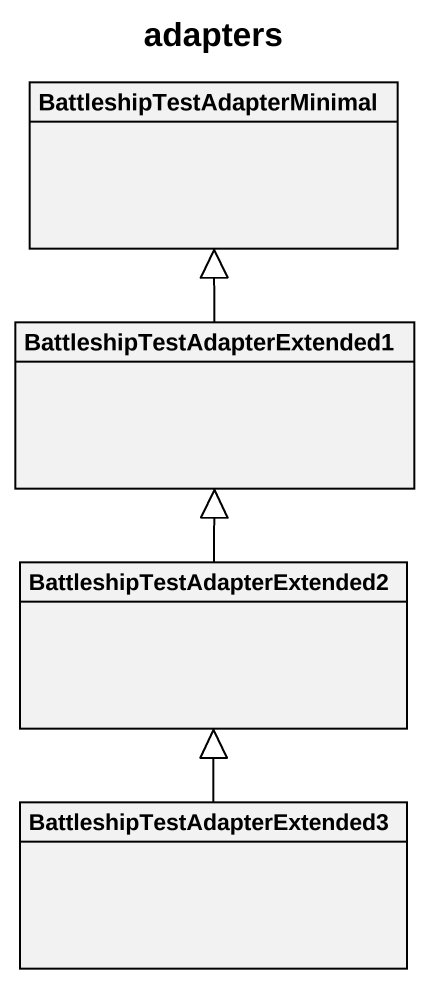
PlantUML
@startuml
title adapters
hide circle
hide empty members
class BattleshipTestAdapterMinimal
class "BattleshipTestAdapterExtended1" as BattleshipTestAdapterExtende
class "BattleshipTestAdapterExtended2" as BattleshipTestAdapterExtende_2
class "BattleshipTestAdapterExtended3" as BattleshipTestAdapterExtende_3
BattleshipTestAdapterExtende -up-|> BattleshipTestAdapterMinimal
BattleshipTestAdapterExtende_2 -up-|> BattleshipTestAdapterExtende
BattleshipTestAdapterExtende_3 -up-|> BattleshipTestAdapterExtende_2
@enduml
